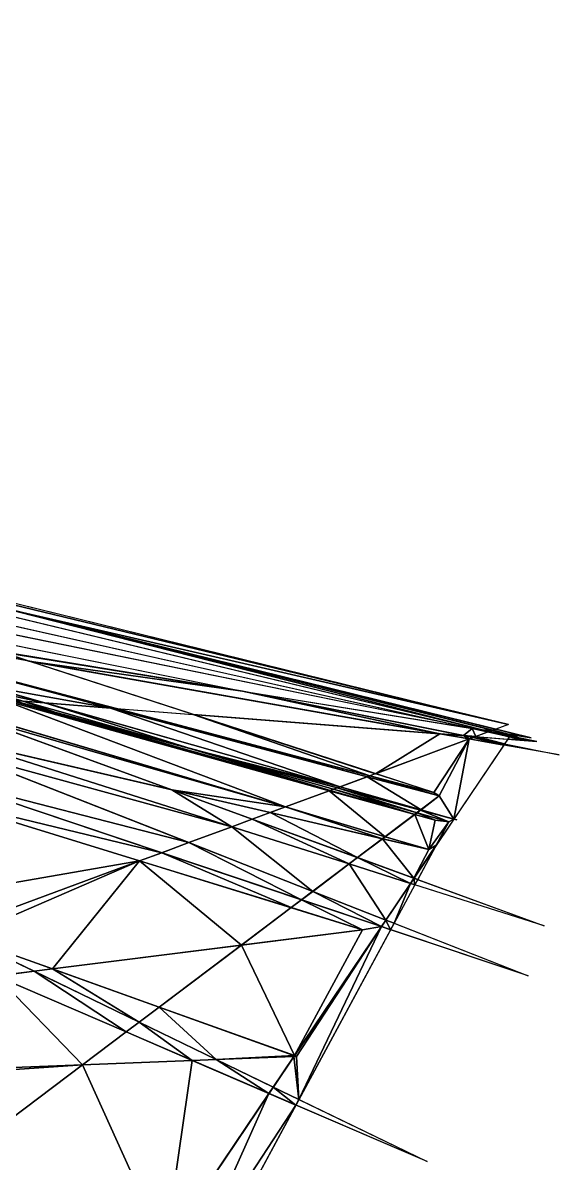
# Model space of a CAD drawing. Header units: metres. Extents: x -225 to 770, y -544 to 564.
# Drawn here: x 608.7 to 769.6, y 76.9 to 419.4 of the extents above; entities that cross this region are included whole.
import ezdxf

# ---------------------------------------------------------------- set-up
doc = ezdxf.new("R2010")
doc.units = ezdxf.units.M

msp = doc.modelspace()

# ---------------------------------------------------------------- linework, layer by layer
for p, q in [((32.129852, 419.3811, -991.81995), (760.3008, 133.12076, -1210.292)), ((30.675568, 416.25635, -989.7898), (730.02356, 77.34354, -1172.0273)), ((731.95435, 188.18149, -1220.7225), (38.14865, 413.7586, -992.2217)), ((38.14865, 413.7586, -992.2217), (765.15857, 148.19702, -1219.0732)), ((757.08057, 205.05893, -1239.7969), (18.314148, 389.6963, -972.5342)), ((18.314148, 389.6963, -972.5342), (754.4347, 208.65134, -1240.1035)), ((28.200867, 387.7458, -976.3353), (757.08057, 205.05893, -1239.7969)), ((761.18066, 204.59119, -1241.5203), (29.160217, 385.1684, -975.6745)), ((29.160217, 385.1684, -975.6745), (755.39404, 206.07397, -1239.4426)), ((758.76697, 204.04391, -1240.151), (15.405579, 383.44684, -968.47406)), ((15.405579, 383.44684, -968.47406), (732.4187, 179.90198, -1217.3708)), ((760.3008, 133.12076, -1210.292), (21.19217, 381.9641, -970.55176)), ((21.19217, 381.9641, -970.55176), (730.46954, 171.07516, -1212.6499)), ((730.02356, 77.34354, -1172.0273), (26.97879, 380.48132, -972.6294)), ((26.97879, 380.48132, -972.6294), (736.51886, 179.43427, -1219.0942)), ((765.15857, 148.19702, -1219.0732), (27.705933, 382.0437, -973.6444)), ((27.705933, 382.0437, -973.6444), (738.9325, 179.98157, -1220.4635)), ((19.010742, 377.27704, -967.5066), (731.95435, 188.18149, -1220.7225)), ((732.4187, 179.90198, -1217.3708), (21.424377, 377.82434, -968.87585)), ((21.424377, 377.82434, -968.87585), (733.64087, 187.16644, -1221.0768)), ((738.9325, 179.98157, -1220.4635), (86.268555, 354.79694, -989.39343)), ((86.268555, 354.79694, -989.39343), (758.76697, 204.04391, -1240.151)), ((762.8671, 203.57614, -1241.8745), (68.878204, 345.26355, -977.11786)), ((68.878204, 345.26355, -977.11786), (710.635, 147.01282, -1192.9624)), ((769.61304, 199.51599, -1243.2913), (115.37268, 315.28015, -986.0206)), ((115.37268, 315.28015, -986.0206), (690.77, 108.9689, -1167.2322)), ((195.22412, 315.22046, -1023.4873), (769.61304, 199.51599, -1243.2913)), ((730.46954, 171.07516, -1212.6499), (183.12543, 298.50217, -1010.5984)), ((183.12543, 298.50217, -1010.5984), (761.18066, 204.59119, -1241.5203)), ((281.66882, 241.19244, -1032.1576), (762.8671, 203.57614, -1241.8745)), ((754.4347, 208.65134, -1240.1035), (-35.793427, -83.73827, -743.004)), ((755.39404, 206.07397, -1239.4426), (356.773, -386.01013, -796.99744)), ((733.64087, 187.16644, -1221.0768), (58.252808, -322.34137, -684.2856)), ((736.51886, 179.43427, -1219.0942), (372.69696, -495.5942, -757.22614)), ((710.635, 147.01282, -1192.9624), (-57.937866, 49.58969, -790.0921)), ((690.77, 108.9689, -1167.2322), (-107.57312, 77.46338, -778.805))]:
    msp.add_line(p, q)
for points in [[(420.8352, 289.3357, -1118.2573), (403.62622, 294.9308, -1112.5896), (754.4347, 208.65134, -1240.1035), (754.4348, 208.65144, -1240.1034)], [(420.8352, 289.3357, -1118.2573), (754.4347, 208.65134, -1240.1035), (608.5411, 242.28894, -1186.1056), (608.5412, 242.28905, -1186.1055)], [(746.8573, 206.91815, -1235.7983), (465.4143, 274.84167, -1132.9391), (589.4374, 246.95743, -1179.1487), (589.4375, 246.95753, -1179.1486)], [(589.4374, 246.95743, -1179.1487), (619.68787, 239.49512, -1190.1348), (749.7064, 206.90189, -1237.1292), (749.70654, 206.902, -1237.129)], [(619.68787, 239.49512, -1190.1348), (589.4374, 246.95743, -1179.1487), (608.5411, 242.28894, -1186.1056), (608.5412, 242.28905, -1186.1055)], [(746.8573, 206.91815, -1235.7983), (589.4374, 246.95743, -1179.1487), (749.7064, 206.90189, -1237.1292), (749.70654, 206.902, -1237.129)], [(750.6385, 207.24673, -1237.7153), (619.68787, 239.49512, -1190.1348), (608.5411, 242.28894, -1186.1056), (608.5412, 242.28905, -1186.1055)], [(750.6385, 207.24673, -1237.7153), (608.5411, 242.28894, -1186.1056), (754.4347, 208.65134, -1240.1035), (754.4348, 208.65144, -1240.1034)], [(740.3025, 208.18304, -1233.2661), (603.39075, 236.1355, -1181.0342), (604.4193, 238.6438, -1182.5986), (604.41943, 238.6439, -1182.5985)], [(749.71497, 206.905, -1237.1345), (749.7064, 206.90189, -1237.1292), (619.68787, 239.49512, -1190.1348), (619.688, 239.49522, -1190.1346)], [(750.6385, 207.24673, -1237.7153), (750.54944, 207.21378, -1237.6594), (619.68787, 239.49512, -1190.1348), (619.688, 239.49522, -1190.1346)], [(750.54944, 207.21378, -1237.6594), (749.71497, 206.905, -1237.1345), (619.68787, 239.49512, -1190.1348), (619.688, 239.49522, -1190.1346)], [(674.5552, 218.66437, -1206.915), (601.16406, 230.70535, -1177.6475), (602.203, 233.23892, -1179.2278), (602.2031, 233.23903, -1179.2277)], [(600.63525, 229.41568, -1176.8433), (601.8882, 230.46985, -1177.886), (610.4983, 227.67047, -1180.7217), (610.4984, 227.67058, -1180.7216)], [(674.5552, 218.66437, -1206.915), (601.8882, 230.46985, -1177.886), (601.16406, 230.70535, -1177.6475), (601.1642, 230.70546, -1177.6473)], [(674.5552, 218.66437, -1206.915), (610.4983, 227.67047, -1180.7217), (601.8882, 230.46985, -1177.886), (601.8883, 230.46996, -1177.8859)], [(733.8459, 205.84482, -1229.2263), (659.832, 211.63065, -1196.9695), (610.4983, 227.67047, -1180.7217), (610.4984, 227.67058, -1180.7216)], [(674.5552, 218.66437, -1206.915), (733.8459, 205.84482, -1229.2263), (610.4983, 227.67047, -1180.7217), (610.4984, 227.67058, -1180.7216)], [(596.9098, 220.33072, -1171.177), (598.1802, 223.4288, -1173.1091), (635.0023, 213.5716, -1186.1482), (635.00244, 213.5717, -1186.1481)], [(598.1802, 223.4288, -1173.1091), (598.2667, 223.63974, -1173.2407), (636.7378, 213.436, -1186.9045), (636.7379, 213.43611, -1186.9044)], [(636.7378, 213.436, -1186.9045), (635.0023, 213.5716, -1186.1482), (598.1802, 223.4288, -1173.1091), (598.1803, 223.42891, -1173.109)], [(596.41815, 219.13159, -1170.4291), (596.9098, 220.33072, -1171.177), (615.272, 215.11395, -1177.5493), (615.2721, 215.11406, -1177.5492)], [(635.0023, 213.5716, -1186.1482), (615.272, 215.11395, -1177.5493), (596.9098, 220.33072, -1171.177), (596.9099, 220.33083, -1171.1769)], [(593.42145, 211.82352, -1165.8711), (602.2781, 216.12973, -1171.8862), (687.44934, 183.86627, -1197.9657), (687.44946, 183.86638, -1197.9656)], [(596.1897, 218.5745, -1170.0817), (596.41815, 219.13159, -1170.4291), (608.81604, 215.61865, -1174.7356), (608.81616, 215.61876, -1174.7355)], [(608.81604, 215.61865, -1174.7356), (605.76074, 215.85751, -1173.404), (596.1897, 218.5745, -1170.0817), (596.1898, 218.5746, -1170.0815)], [(615.272, 215.11395, -1177.5493), (608.81604, 215.61865, -1174.7356), (596.41815, 219.13159, -1170.4291), (596.4183, 219.1317, -1170.429)], [(700.6421, 188.74777, -1206.2648), (687.44934, 183.86627, -1197.9657), (602.2781, 216.12973, -1171.8862), (602.2782, 216.12984, -1171.8861)], [(604.6747, 215.94241, -1172.9307), (700.6421, 188.74777, -1206.2648), (602.2781, 216.12973, -1171.8862), (602.2782, 216.12984, -1171.8861)], [(604.6747, 215.94241, -1172.9307), (605.76074, 215.85751, -1173.404), (618.6122, 212.20926, -1177.8652), (618.6123, 212.20937, -1177.8651)], [(604.6747, 215.94241, -1172.9307), (618.6122, 212.20926, -1177.8652), (700.6421, 188.74777, -1206.2648), (700.6422, 188.74788, -1206.2646)], [(605.76074, 215.85751, -1173.404), (608.81604, 215.61865, -1174.7356), (618.6122, 212.20926, -1177.8652), (618.6123, 212.20937, -1177.8651)], [(674.5552, 218.66437, -1206.915), (743.5431, 207.4566, -1234.4744), (740.95337, 205.28925, -1232.324), (740.9535, 205.28935, -1232.3239)], [(674.5552, 218.66437, -1206.915), (740.95337, 205.28925, -1232.324), (733.8459, 205.84482, -1229.2263), (733.846, 205.84492, -1229.2262)], [(659.49634, 201.25845, -1192.3398), (618.6122, 212.20926, -1177.8652), (608.81604, 215.61865, -1174.7356), (608.81616, 215.61876, -1174.7355)], [(608.81604, 215.61865, -1174.7356), (615.272, 215.11395, -1177.5493), (659.49634, 201.25845, -1192.3398), (659.49646, 201.25856, -1192.3397)], [(703.8714, 189.9426, -1208.2961), (659.49634, 201.25845, -1192.3398), (615.272, 215.11395, -1177.5493), (615.2721, 215.11406, -1177.5492)], [(615.272, 215.11395, -1177.5493), (635.0023, 213.5716, -1186.1482), (703.8714, 189.9426, -1208.2961), (703.8715, 189.9427, -1208.296)], [(712.0148, 192.95569, -1213.4188), (703.8714, 189.9426, -1208.2961), (635.0023, 213.5716, -1186.1482), (635.00244, 213.5717, -1186.1481)], [(635.0023, 213.5716, -1186.1482), (636.7378, 213.436, -1186.9045), (712.0148, 192.95569, -1213.4188), (712.0149, 192.9558, -1213.4187)], [(712.8246, 193.25531, -1213.9282), (712.0148, 192.95569, -1213.4188), (636.7378, 213.436, -1186.9045), (636.7379, 213.43611, -1186.9044)], [(712.8246, 193.25531, -1213.9282), (636.7378, 213.436, -1186.9045), (659.832, 211.63065, -1196.9695), (659.8321, 211.63075, -1196.9694)], [(593.1024, 211.04553, -1165.386), (653.4183, 189.01346, -1184.2064), (590.1116, 203.7518, -1160.8369), (590.1117, 203.7519, -1160.8368)], [(593.1024, 211.04553, -1165.386), (593.42145, 211.82352, -1165.8711), (687.44934, 183.86627, -1197.9657), (687.44946, 183.86638, -1197.9656)], [(593.1024, 211.04553, -1165.386), (687.44934, 183.86627, -1197.9657), (653.4183, 189.01346, -1184.2064), (653.4184, 189.01357, -1184.2063)], [(700.90967, 188.84668, -1206.4331), (700.6421, 188.74777, -1206.2648), (618.6122, 212.20926, -1177.8652), (618.6123, 212.20937, -1177.8651)], [(618.6122, 212.20926, -1177.8652), (659.49634, 201.25845, -1192.3398), (700.90967, 188.84668, -1206.4331), (700.9098, 188.84679, -1206.433)], [(659.832, 211.63065, -1196.9695), (733.8459, 205.84482, -1229.2263), (714.4729, 193.86526, -1214.9651), (714.473, 193.86537, -1214.965)], [(712.8246, 193.25531, -1213.9282), (659.832, 211.63065, -1196.9695), (714.4729, 193.86526, -1214.9651), (714.473, 193.86537, -1214.965)], [(742.64276, 204.28824, -1232.6855), (714.4729, 193.86526, -1214.9651), (733.8459, 205.84482, -1229.2263), (733.846, 205.84492, -1229.2262)], [(740.95337, 205.28925, -1232.324), (742.64276, 204.28824, -1232.6855), (733.8459, 205.84482, -1229.2263), (733.846, 205.84492, -1229.2262)], [(745.09766, 207.20401, -1235.0955), (743.5431, 207.4566, -1234.4744), (740.3025, 208.18304, -1233.2661), (740.3026, 208.18315, -1233.266)], [(740.95337, 205.28925, -1232.324), (743.5431, 207.4566, -1234.4744), (744.5815, 205.00558, -1233.9052), (744.5816, 205.00569, -1233.905)], [(744.5815, 205.00558, -1233.9052), (743.5431, 207.4566, -1234.4744), (748.3147, 206.38696, -1236.2537), (748.3148, 206.38707, -1236.2535)], [(746.8573, 206.91815, -1235.7983), (748.594, 206.4902, -1236.4292), (745.09766, 207.20401, -1235.0955), (745.0978, 207.20412, -1235.0953)], [(748.86774, 206.59155, -1236.6016), (748.60834, 206.49554, -1236.4382), (746.8573, 206.91815, -1235.7983), (746.8574, 206.91826, -1235.7982)], [(748.594, 206.4902, -1236.4292), (746.8573, 206.91815, -1235.7983), (748.60834, 206.49554, -1236.4382), (748.60846, 206.49565, -1236.4381)], [(746.8573, 206.91815, -1235.7983), (749.7064, 206.90189, -1237.1292), (748.86774, 206.59155, -1236.6016), (748.86786, 206.59166, -1236.6014)], [(754.6488, 204.96707, -1238.6155), (748.3147, 206.38696, -1236.2537), (748.594, 206.4902, -1236.4292), (748.5941, 206.49031, -1236.4291)], [(754.6488, 204.96707, -1238.6155), (748.594, 206.4902, -1236.4292), (748.8312, 206.44177, -1236.5198), (748.8313, 206.44188, -1236.5197)], [(748.60834, 206.49554, -1236.4382), (748.86774, 206.59155, -1236.6016), (748.8312, 206.44177, -1236.5198), (748.8313, 206.44188, -1236.5197)], [(754.81226, 205.62582, -1238.9762), (748.8312, 206.44177, -1236.5198), (748.86774, 206.59155, -1236.6016), (748.86786, 206.59166, -1236.6014)], [(748.8312, 206.44177, -1236.5198), (754.81226, 205.62582, -1238.9762), (754.81866, 205.21939, -1238.804), (754.8188, 205.2195, -1238.8038)], [(754.6488, 204.96707, -1238.6155), (748.8312, 206.44177, -1236.5198), (754.68976, 205.0279, -1238.6609), (754.6899, 205.028, -1238.6608)], [(749.7064, 206.90189, -1237.1292), (749.71497, 206.905, -1237.1345), (754.81226, 205.62582, -1238.9762), (754.8124, 205.62593, -1238.9761)], [(754.8307, 205.62283, -1238.9836), (754.81226, 205.62582, -1238.9762), (749.71497, 206.905, -1237.1345), (749.7151, 206.9051, -1237.1344)], [(750.6385, 207.24673, -1237.7153), (755.36206, 206.02655, -1239.4072), (750.54944, 207.21378, -1237.6594), (750.54956, 207.21388, -1237.6593)], [(750.6385, 207.24673, -1237.7153), (755.39404, 206.07397, -1239.4426), (755.36206, 206.02655, -1239.4072), (755.3622, 206.02666, -1239.4071)], [(755.052, 205.56589, -1239.063), (754.81866, 205.21939, -1238.804), (754.81226, 205.62582, -1238.9762), (754.8124, 205.62593, -1238.9761)], [(754.81226, 205.62582, -1238.9762), (754.8307, 205.62283, -1238.9836), (755.052, 205.56589, -1239.063), (755.0521, 205.566, -1239.0629)], [(755.05286, 205.56717, -1239.064), (755.052, 205.56589, -1239.063), (754.8307, 205.62283, -1238.9836), (754.8308, 205.62294, -1238.9835)], [(755.0647, 205.58478, -1239.0771), (755.05286, 205.56717, -1239.064), (754.8307, 205.62283, -1238.9836), (754.8308, 205.62294, -1238.9835)], [(757.08057, 205.05893, -1239.7969), (755.052, 205.56589, -1239.063), (755.05286, 205.56717, -1239.064), (755.053, 205.56728, -1239.0638)], [(761.18066, 204.59119, -1241.5203), (755.0647, 205.58478, -1239.0771), (755.36206, 206.02655, -1239.4072), (755.3622, 206.02666, -1239.4071)], [(588.79584, 200.54318, -1158.8357), (590.09436, 203.70996, -1160.8108), (671.3999, 177.92792, -1187.8698), (671.4, 177.92802, -1187.8696)], [(590.09436, 203.70996, -1160.8108), (590.1116, 203.7518, -1160.8369), (653.4183, 189.01346, -1184.2064), (653.4184, 189.01357, -1184.2063)], [(653.4183, 189.01346, -1184.2064), (671.3999, 177.92792, -1187.8698), (590.09436, 203.70996, -1160.8108), (590.0945, 203.71007, -1160.8107)], [(714.4729, 193.86526, -1214.9651), (742.64276, 204.28824, -1232.6855), (731.95435, 188.18149, -1220.7225), (731.95447, 188.1816, -1220.7224)], [(733.64087, 187.16644, -1221.0768), (731.95435, 188.18149, -1220.7225), (742.64276, 204.28824, -1232.6855), (742.6429, 204.28835, -1232.6854)], [(742.64276, 204.28824, -1232.6855), (738.00476, 180.24512, -1220.1416), (733.64087, 187.16644, -1221.0768), (733.641, 187.16655, -1221.0767)], [(738.00476, 180.24512, -1220.1416), (742.64276, 204.28824, -1232.6855), (752.96246, 202.46222, -1236.7437), (752.9626, 202.46233, -1236.7435)], [(740.95337, 205.28925, -1232.324), (744.5815, 205.00558, -1233.9052), (743.7988, 204.71603, -1233.4128), (743.79895, 204.71614, -1233.4127)], [(740.95337, 205.28925, -1232.324), (743.7988, 204.71603, -1233.4128), (742.64276, 204.28824, -1232.6855), (742.6429, 204.28835, -1232.6854)], [(743.7988, 204.71603, -1233.4128), (752.96246, 202.46222, -1236.7437), (742.64276, 204.28824, -1232.6855), (742.6429, 204.28835, -1232.6854)], [(744.5815, 205.00558, -1233.9052), (753.2043, 202.82141, -1237.0121), (743.7988, 204.71603, -1233.4128), (743.79895, 204.71614, -1233.4127)], [(752.96246, 202.46222, -1236.7437), (743.7988, 204.71603, -1233.4128), (753.2043, 202.82141, -1237.0121), (753.2044, 202.82152, -1237.012)], [(753.2043, 202.82141, -1237.0121), (744.5815, 205.00558, -1233.9052), (754.17004, 204.25601, -1238.0841), (754.17017, 204.25612, -1238.084)], [(769.61304, 199.51599, -1243.2913), (752.96246, 202.46222, -1236.7437), (753.2043, 202.82141, -1237.0121), (753.2044, 202.82152, -1237.012)], [(758.76697, 204.04391, -1240.151), (754.17004, 204.25601, -1238.0841), (754.6488, 204.96707, -1238.6155), (754.6489, 204.96718, -1238.6154)], [(758.76697, 204.04391, -1240.151), (762.8671, 203.57614, -1241.8745), (754.17004, 204.25601, -1238.0841), (754.17017, 204.25612, -1238.084)], [(758.76697, 204.04391, -1240.151), (754.6488, 204.96707, -1238.6155), (754.68976, 205.0279, -1238.6609), (754.6899, 205.028, -1238.6608)], [(758.76697, 204.04391, -1240.151), (754.68976, 205.0279, -1238.6609), (754.81866, 205.21939, -1238.804), (754.8188, 205.2195, -1238.8038)], [(758.76697, 204.04391, -1240.151), (754.81866, 205.21939, -1238.804), (762.8671, 203.57614, -1241.8745), (762.86725, 203.57625, -1241.8744)], [(585.30804, 192.03735, -1153.5308), (588.79584, 200.54318, -1158.8357), (658.4817, 173.14813, -1179.7434), (658.4818, 173.14824, -1179.7433)], [(671.3999, 177.92792, -1187.8698), (658.4817, 173.14813, -1179.7434), (588.79584, 200.54318, -1158.8357), (588.79596, 200.54329, -1158.8356)], [(701.94635, 189.23032, -1207.0852), (700.90967, 188.84668, -1206.4331), (659.49634, 201.25845, -1192.3398), (659.49646, 201.25856, -1192.3397)], [(702.9779, 189.612, -1207.7341), (701.94635, 189.23032, -1207.0852), (659.49634, 201.25845, -1192.3398), (659.49646, 201.25856, -1192.3397)], [(659.49634, 201.25845, -1192.3398), (703.8714, 189.9426, -1208.2961), (702.9779, 189.612, -1207.7341), (702.978, 189.6121, -1207.734)], [(650.34955, 170.13913, -1174.6278), (583.0119, 186.43799, -1150.0383), (585.30804, 192.03735, -1153.5308), (585.30817, 192.03746, -1153.5306)], [(658.4817, 173.14813, -1179.7434), (650.34955, 170.13913, -1174.6278), (585.30804, 192.03735, -1153.5308), (585.30817, 192.03746, -1153.5306)], [(703.8714, 189.9426, -1208.2961), (712.0148, 192.95569, -1213.4188), (728.1699, 183.03925, -1216.7285), (728.17004, 183.03935, -1216.7284)], [(712.0148, 192.95569, -1213.4188), (712.8246, 193.25531, -1213.9282), (733.64087, 187.16644, -1221.0768), (733.641, 187.16655, -1221.0767)], [(733.64087, 187.16644, -1221.0768), (728.1699, 183.03925, -1216.7285), (712.0148, 192.95569, -1213.4188), (712.0149, 192.9558, -1213.4187)], [(731.95435, 188.18149, -1220.7225), (733.64087, 187.16644, -1221.0768), (712.8246, 193.25531, -1213.9282), (712.8247, 193.25542, -1213.9281)], [(682.8448, 182.16263, -1195.0692), (677.54333, 180.20105, -1191.7343), (653.4183, 189.01346, -1184.2064), (653.4184, 189.01357, -1184.2063)], [(687.44934, 183.86627, -1197.9657), (682.8448, 182.16263, -1195.0692), (653.4183, 189.01346, -1184.2064), (653.4184, 189.01357, -1184.2063)], [(671.3999, 177.92792, -1187.8698), (653.4183, 189.01346, -1184.2064), (677.54333, 180.20105, -1191.7343), (677.54346, 180.20116, -1191.7341)], [(687.44934, 183.86627, -1197.9657), (700.6421, 188.74777, -1206.2648), (717.4444, 174.94788, -1208.204), (717.4445, 174.94798, -1208.2039)], [(700.90967, 188.84668, -1206.4331), (726.27747, 181.61154, -1215.2244), (700.6421, 188.74777, -1206.2648), (700.6422, 188.74788, -1206.2646)], [(726.27747, 181.61154, -1215.2244), (717.4444, 174.94788, -1208.204), (700.6421, 188.74777, -1206.2648), (700.6422, 188.74788, -1206.2646)], [(700.90967, 188.84668, -1206.4331), (701.94635, 189.23032, -1207.0852), (726.31006, 181.63608, -1215.2502), (726.3102, 181.63618, -1215.2501)], [(700.90967, 188.84668, -1206.4331), (726.31006, 181.63608, -1215.2502), (726.27747, 181.61154, -1215.2244), (726.2776, 181.61165, -1215.2242)], [(702.9779, 189.612, -1207.7341), (726.9757, 182.13828, -1215.7793), (701.94635, 189.23032, -1207.0852), (701.9465, 189.23042, -1207.0851)], [(726.9757, 182.13828, -1215.7793), (726.31006, 181.63608, -1215.2502), (701.94635, 189.23032, -1207.0852), (701.9465, 189.23042, -1207.0851)], [(727.99884, 182.9101, -1216.5925), (702.9779, 189.612, -1207.7341), (703.8714, 189.9426, -1208.2961), (703.8715, 189.9427, -1208.296)], [(702.9779, 189.612, -1207.7341), (727.99884, 182.9101, -1216.5925), (726.9757, 182.13828, -1215.7793), (726.9758, 182.13838, -1215.7792)], [(703.8714, 189.9426, -1208.2961), (728.1699, 183.03925, -1216.7285), (727.99884, 182.9101, -1216.5925), (727.99896, 182.9102, -1216.5924)], [(583.0119, 186.43799, -1150.0383), (643.71704, 167.68506, -1170.4556), (570.064, 154.862, -1130.3447), (570.06415, 154.8621, -1130.3446)], [(583.0119, 186.43799, -1150.0383), (650.34955, 170.13913, -1174.6278), (643.71704, 167.68506, -1170.4556), (643.71716, 167.68517, -1170.4554)], [(728.1699, 183.03925, -1216.7285), (733.64087, 187.16644, -1221.0768), (738.00476, 180.24512, -1220.1416), (738.0049, 180.24522, -1220.1415)], [(677.54333, 180.20105, -1191.7343), (682.8448, 182.16263, -1195.0692), (709.1188, 168.66724, -1201.5869), (709.1189, 168.66734, -1201.5868)], [(687.44934, 183.86627, -1197.9657), (716.593, 174.30576, -1207.5273), (682.8448, 182.16263, -1195.0692), (682.8449, 182.16273, -1195.0691)], [(716.593, 174.30576, -1207.5273), (709.1188, 168.66724, -1201.5869), (682.8448, 182.16263, -1195.0692), (682.8449, 182.16273, -1195.0691)], [(687.44934, 183.86627, -1197.9657), (717.4444, 174.94788, -1208.204), (716.593, 174.30576, -1207.5273), (716.59314, 174.30586, -1207.5272)], [(717.4444, 174.94788, -1208.204), (726.27747, 181.61154, -1215.2244), (730.46954, 171.07516, -1212.6499), (730.46967, 171.07527, -1212.6498)], [(732.4187, 179.90198, -1217.3708), (726.27747, 181.61154, -1215.2244), (726.31006, 181.63608, -1215.2502), (726.3102, 181.63618, -1215.2501)], [(732.4187, 179.90198, -1217.3708), (730.46954, 171.07516, -1212.6499), (726.27747, 181.61154, -1215.2244), (726.2776, 181.61165, -1215.2242)], [(726.31006, 181.63608, -1215.2502), (726.9757, 182.13828, -1215.7793), (732.4187, 179.90198, -1217.3708), (732.4188, 179.90208, -1217.3707)], [(736.51886, 179.43427, -1219.0942), (726.9757, 182.13828, -1215.7793), (727.99884, 182.9101, -1216.5925), (727.99896, 182.9102, -1216.5924)], [(726.9757, 182.13828, -1215.7793), (736.51886, 179.43427, -1219.0942), (732.4187, 179.90198, -1217.3708), (732.4188, 179.90208, -1217.3707)], [(737.9961, 180.23242, -1220.1321), (727.99884, 182.9101, -1216.5925), (728.1699, 183.03925, -1216.7285), (728.17004, 183.03935, -1216.7284)], [(727.99884, 182.9101, -1216.5925), (737.9961, 180.23242, -1220.1321), (736.51886, 179.43427, -1219.0942), (736.519, 179.43437, -1219.0941)], [(737.9961, 180.23242, -1220.1321), (728.1699, 183.03925, -1216.7285), (738.00476, 180.24512, -1220.1416), (738.0049, 180.24522, -1220.1415)], [(671.3999, 177.92792, -1187.8698), (677.54333, 180.20105, -1191.7343), (706.599, 166.7663, -1199.5842), (706.5991, 166.7664, -1199.5841)], [(709.1188, 168.66724, -1201.5869), (706.599, 166.7663, -1199.5842), (677.54333, 180.20105, -1191.7343), (677.54346, 180.20116, -1191.7341)], [(730.46954, 171.07516, -1212.6499), (732.4187, 179.90198, -1217.3708), (736.51886, 179.43427, -1219.0942), (736.519, 179.43437, -1219.0941)], [(736.51886, 179.43427, -1219.0942), (732.7459, 172.43408, -1214.3046), (730.46954, 171.07516, -1212.6499), (730.46967, 171.07527, -1212.6498)], [(732.7459, 172.43408, -1214.3046), (736.51886, 179.43427, -1219.0942), (737.9961, 180.23242, -1220.1321), (737.9962, 180.23253, -1220.132)], [(737.9961, 180.23242, -1220.1321), (738.00476, 180.24512, -1220.1416), (738.9325, 179.98157, -1220.4635), (738.9326, 179.98167, -1220.4634)], [(658.4817, 173.14813, -1179.7434), (671.3999, 177.92792, -1187.8698), (695.67615, 158.52615, -1190.9028), (695.6763, 158.52626, -1190.9027)], [(706.599, 166.7663, -1199.5842), (695.67615, 158.52615, -1190.9028), (671.3999, 177.92792, -1187.8698), (671.4, 177.92802, -1187.8696)], [(730.46954, 171.07516, -1212.6499), (716.593, 174.30576, -1207.5273), (717.4444, 174.94788, -1208.204), (717.4445, 174.94798, -1208.2039)], [(650.34955, 170.13913, -1174.6278), (658.4817, 173.14813, -1179.7434), (692.3331, 156.00415, -1188.2458), (692.33325, 156.00426, -1188.2457)], [(695.67615, 158.52615, -1190.9028), (692.3331, 156.00415, -1188.2458), (658.4817, 173.14813, -1179.7434), (658.4818, 173.14824, -1179.7433)], [(709.1188, 168.66724, -1201.5869), (716.593, 174.30576, -1207.5273), (726.0469, 162.48367, -1206.869), (726.047, 162.48378, -1206.8689)], [(730.46954, 171.07516, -1212.6499), (726.0469, 162.48367, -1206.869), (716.593, 174.30576, -1207.5273), (716.59314, 174.30586, -1207.5272)], [(726.0469, 162.48367, -1206.869), (730.46954, 171.07516, -1212.6499), (732.7459, 172.43408, -1214.3046), (732.74603, 172.43419, -1214.3044)], [(732.7459, 172.43408, -1214.3046), (727.16315, 162.07596, -1207.2173), (726.0469, 162.48367, -1206.869), (726.047, 162.48378, -1206.8689)], [(689.1942, 153.63629, -1185.7511), (643.71704, 167.68506, -1170.4556), (650.34955, 170.13913, -1174.6278), (650.3497, 170.13924, -1174.6277)], [(692.3331, 156.00415, -1188.2458), (689.1942, 153.63629, -1185.7511), (650.34955, 170.13913, -1174.6278), (650.3497, 170.13924, -1174.6277)], [(706.599, 166.7663, -1199.5842), (709.1188, 168.66724, -1201.5869), (725.0014, 160.93082, -1205.7086), (725.0015, 160.93092, -1205.7085)], [(726.0469, 162.48367, -1206.869), (725.0014, 160.93082, -1205.7086), (709.1188, 168.66724, -1201.5869), (709.1189, 168.66734, -1201.5868)], [(586.9475, 146.68002, -1134.7443), (570.064, 154.862, -1130.3447), (643.71704, 167.68506, -1170.4556), (643.71716, 167.68517, -1170.4554)], [(586.9475, 146.68002, -1134.7443), (643.71704, 167.68506, -1170.4556), (590.79565, 144.8151, -1135.7471), (590.7958, 144.8152, -1135.747)], [(617.568, 135.21579, -1144.1785), (590.79565, 144.8151, -1135.7471), (643.71704, 167.68506, -1170.4556), (643.71716, 167.68517, -1170.4554)], [(617.568, 135.21579, -1144.1785), (643.71704, 167.68506, -1170.4556), (674.311, 142.40842, -1173.922), (674.3111, 142.40852, -1173.9219)], [(643.71704, 167.68506, -1170.4556), (689.1942, 153.63629, -1185.7511), (674.311, 142.40842, -1173.922), (674.3111, 142.40852, -1173.9219)], [(695.67615, 158.52615, -1190.9028), (706.599, 166.7663, -1199.5842), (717.5841, 149.9137, -1197.4758), (717.5842, 149.9138, -1197.4757)], [(725.0014, 160.93082, -1205.7086), (717.5841, 149.9137, -1197.4758), (706.599, 166.7663, -1199.5842), (706.5991, 166.7664, -1199.5841)], [(725.0014, 160.93082, -1205.7086), (726.0469, 162.48367, -1206.869), (726.3206, 160.51257, -1206.1477), (726.32074, 160.51268, -1206.1476)], [(727.16315, 162.07596, -1207.2173), (726.3206, 160.51257, -1206.1477), (726.0469, 162.48367, -1206.869), (726.047, 162.48378, -1206.8689)], [(726.3206, 160.51257, -1206.1477), (727.16315, 162.07596, -1207.2173), (765.15857, 148.19702, -1219.0732), (765.1587, 148.19713, -1219.0731)], [(692.3331, 156.00415, -1188.2458), (695.67615, 158.52615, -1190.9028), (716.26086, 147.94815, -1196.0071), (716.261, 147.94826, -1196.007)], [(717.5841, 149.9137, -1197.4758), (716.26086, 147.94815, -1196.0071), (695.67615, 158.52615, -1190.9028), (695.6763, 158.52626, -1190.9027)], [(717.5841, 149.9137, -1197.4758), (725.0014, 160.93082, -1205.7086), (720.0794, 148.93268, -1198.2245), (720.0795, 148.93279, -1198.2244)], [(726.3206, 160.51257, -1206.1477), (720.0794, 148.93268, -1198.2245), (725.0014, 160.93082, -1205.7086), (725.0015, 160.93092, -1205.7085)], [(692.3331, 156.00415, -1188.2458), (710.635, 147.01282, -1192.9624), (689.1942, 153.63629, -1185.7511), (689.19434, 153.6364, -1185.751)], [(692.3331, 156.00415, -1188.2458), (716.26086, 147.94815, -1196.0071), (710.635, 147.01282, -1192.9624), (710.63513, 147.01292, -1192.9623)], [(710.635, 147.01282, -1192.9624), (674.311, 142.40842, -1173.922), (689.1942, 153.63629, -1185.7511), (689.19434, 153.6364, -1185.751)], [(716.26086, 147.94815, -1196.0071), (690.1642, 109.1861, -1167.0415), (710.635, 147.01282, -1192.9624), (710.63513, 147.01292, -1192.9623)], [(690.1642, 109.1861, -1167.0415), (716.26086, 147.94815, -1196.0071), (690.77, 108.9689, -1167.2322), (690.77014, 108.969, -1167.232)], [(691.54504, 95.99069, -1162.0005), (690.77, 108.9689, -1167.2322), (716.26086, 147.94815, -1196.0071), (716.261, 147.94826, -1196.007)], [(691.54504, 95.99069, -1162.0005), (716.26086, 147.94815, -1196.0071), (719.0437, 147.0112, -1196.9098), (719.0438, 147.0113, -1196.9097)], [(716.26086, 147.94815, -1196.0071), (717.5841, 149.9137, -1197.4758), (719.0437, 147.0112, -1196.9098), (719.0438, 147.0113, -1196.9097)], [(720.0794, 148.93268, -1198.2245), (719.0437, 147.0112, -1196.9098), (717.5841, 149.9137, -1197.4758), (717.5842, 149.9138, -1197.4757)], [(760.3008, 133.12076, -1210.292), (719.0437, 147.0112, -1196.9098), (720.0794, 148.93268, -1198.2245), (720.0795, 148.93279, -1198.2244)], [(600.74915, 133.08383, -1135.3624), (590.79565, 144.8151, -1135.7471), (612.04785, 134.51605, -1141.2849), (612.048, 134.51616, -1141.2848)], [(590.79565, 144.8151, -1135.7471), (617.568, 135.21579, -1144.1785), (612.04785, 134.51605, -1141.2849), (612.048, 134.51616, -1141.2848)], [(674.311, 142.40842, -1173.922), (710.635, 147.01282, -1192.9624), (690.1642, 109.1861, -1167.0415), (690.1643, 109.186195, -1167.0414)], [(649.5676, 123.74216, -1154.2562), (617.568, 135.21579, -1144.1785), (674.311, 142.40842, -1173.922), (674.3111, 142.40852, -1173.9219)], [(649.5676, 123.74216, -1154.2562), (674.311, 142.40842, -1173.922), (690.1642, 109.1861, -1167.0415), (690.1643, 109.186195, -1167.0414)], [(600.74915, 133.08383, -1135.3624), (612.04785, 134.51605, -1141.2849), (639.6924, 116.29239, -1146.4075), (639.6925, 116.29249, -1146.4073)], [(643.588, 119.23132, -1149.5038), (612.04785, 134.51605, -1141.2849), (617.568, 135.21579, -1144.1785), (617.5681, 135.2159, -1144.1783)], [(612.04785, 134.51605, -1141.2849), (643.588, 119.23132, -1149.5038), (639.6924, 116.29239, -1146.4075), (639.6925, 116.29249, -1146.4073)], [(649.5676, 123.74216, -1154.2562), (643.588, 119.23132, -1149.5038), (617.568, 135.21579, -1144.1785), (617.5681, 135.2159, -1144.1783)], [(600.74915, 133.08383, -1135.3624), (626.6293, 106.43768, -1136.0251), (548.95026, 103.37216, -1098.231), (548.9504, 103.37226, -1098.2308)], [(600.74915, 133.08383, -1135.3624), (639.6924, 116.29239, -1146.4075), (626.6293, 106.43768, -1136.0251), (626.6294, 106.43778, -1136.025)], [(649.5676, 123.74216, -1154.2562), (666.7228, 108.01993, -1155.5322), (643.588, 119.23132, -1149.5038), (643.58813, 119.23142, -1149.5037)], [(649.5676, 123.74216, -1154.2562), (690.1642, 109.1861, -1167.0415), (666.7228, 108.01993, -1155.5322), (666.7229, 108.02003, -1155.5321)], [(659.53595, 107.73627, -1152.0356), (639.6924, 116.29239, -1146.4075), (643.588, 119.23132, -1149.5038), (643.58813, 119.23142, -1149.5037)], [(659.53595, 107.73627, -1152.0356), (643.588, 119.23132, -1149.5038), (666.7228, 108.01993, -1155.5322), (666.7229, 108.02003, -1155.5321)], [(639.6924, 116.29239, -1146.4075), (659.53595, 107.73627, -1152.0356), (626.6293, 106.43768, -1136.0251), (626.6294, 106.43778, -1136.025)], [(626.6293, 106.43768, -1136.0251), (591.7062, 80.09192, -1108.2686), (547.9665, 100.973206, -1096.7349), (547.9666, 100.973305, -1096.7347)], [(548.95026, 103.37216, -1098.231), (626.6293, 106.43768, -1136.0251), (547.9665, 100.973206, -1096.7349), (547.9666, 100.973305, -1096.7347)], [(591.7062, 80.09192, -1108.2686), (626.6293, 106.43768, -1136.0251), (651.3927, 51.597656, -1124.0074), (651.3928, 51.597755, -1124.0073)], [(659.53595, 107.73627, -1152.0356), (651.3927, 51.597656, -1124.0074), (626.6293, 106.43768, -1136.0251), (626.6294, 106.43778, -1136.025)], [(651.3927, 51.597656, -1124.0074), (659.53595, 107.73627, -1152.0356), (682.51697, 97.82739, -1158.5535), (682.5171, 97.82749, -1158.5533)], [(666.7228, 108.01993, -1155.5322), (682.51697, 97.82739, -1158.5535), (659.53595, 107.73627, -1152.0356), (659.5361, 107.73637, -1152.0355)], [(689.99744, 108.938416, -1166.8564), (666.7228, 108.01993, -1155.5322), (690.1642, 109.1861, -1167.0415), (690.1643, 109.186195, -1167.0414)], [(689.99744, 108.938416, -1166.8564), (683.80554, 99.74136, -1159.9836), (666.7228, 108.01993, -1155.5322), (666.7229, 108.02003, -1155.5321)], [(682.51697, 97.82739, -1158.5535), (666.7228, 108.01993, -1155.5322), (683.80554, 99.74136, -1159.9836), (683.80566, 99.74146, -1159.9835)], [(683.80554, 99.74136, -1159.9836), (689.99744, 108.938416, -1166.8564), (691.54504, 95.99069, -1162.0005), (691.54517, 95.99079, -1162.0004)], [(689.99744, 108.938416, -1166.8564), (690.1642, 109.1861, -1167.0415), (690.77, 108.9689, -1167.2322), (690.77014, 108.969, -1167.232)], [(690.77, 108.9689, -1167.2322), (691.54504, 95.99069, -1162.0005), (689.99744, 108.938416, -1166.8564), (689.99756, 108.938515, -1166.8563)], [(690.6459, 94.32233, -1160.859), (682.51697, 97.82739, -1158.5535), (683.80554, 99.74136, -1159.9836), (683.80566, 99.74146, -1159.9835)], [(690.6459, 94.32233, -1160.859), (683.80554, 99.74136, -1159.9836), (691.54504, 95.99069, -1162.0005), (691.54517, 95.99079, -1162.0004)], [(659.99774, 47.489594, -1126.2766), (651.3927, 51.597656, -1124.0074), (682.51697, 97.82739, -1158.5535), (682.5171, 97.82749, -1158.5533)], [(659.99774, 47.489594, -1126.2766), (682.51697, 97.82739, -1158.5535), (690.6459, 94.32233, -1160.859), (690.646, 94.322426, -1160.8589)], [(690.6459, 94.32233, -1160.859), (691.54504, 95.99069, -1162.0005), (730.02356, 77.34354, -1172.0273), (730.0237, 77.343636, -1172.0272)], [(659.99774, 47.489594, -1126.2766), (690.6459, 94.32233, -1160.859), (587.4114, -97.21707, -1029.8038), (587.4115, -97.21697, -1029.8037)], [(591.7062, 80.09192, -1108.2686), (648.06274, 46.65146, -1120.3114), (537.0438, 38.855103, -1064.8235), (537.04395, 38.8552, -1064.8234)], [(648.06274, 46.65146, -1120.3114), (591.7062, 80.09192, -1108.2686), (651.3927, 51.597656, -1124.0074), (651.3928, 51.597755, -1124.0073)]]:
    msp.add_3dface(points)

doc.saveas('drawing.dxf')
